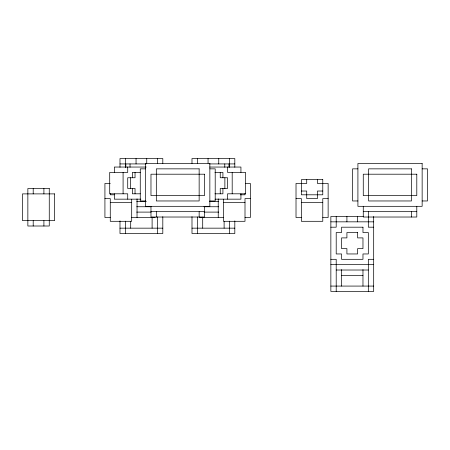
<?xml version="1.0" encoding="UTF-8"?>
<svg xmlns="http://www.w3.org/2000/svg" width="450" height="450" viewBox="0 0 450 450"><rect width="100%" height="100%" fill="white"/><g stroke="black" fill="none" stroke-linecap="round" stroke-linejoin="round"><path stroke-width="0.67" d="M119.987 163.924L146.025 163.924M209.475 163.924L234.816 163.924M146.267 167.046L114.339 167.046L114.339 172.401M209.683 167.046L240.936 167.046L240.936 172.401M145.62 168.851L140.265 168.851L140.265 200.964L145.62 200.964M209.852 168.851L215.207 168.851L215.207 200.964L209.852 200.964M357.913 168.851L352.558 168.851L352.558 200.964L357.913 200.964M422.145 168.851L427.5 168.851L427.5 200.964L422.145 200.964M140.332 172.401L132.362 172.401L132.362 177.75M214.942 172.401L222.919 172.401L222.919 177.75M110.272 183.454L104.923 183.454L104.923 217.519L110.272 217.519M245.672 183.454L250.357 183.454L250.357 217.519L245.002 217.519M301.371 191.025L306.72 191.025L306.72 198.591L317.43 198.591L317.43 191.025L322.779 191.025M140.332 193.809L132.362 193.809L132.362 188.46M214.942 193.809L222.919 193.809L222.919 188.46M114.289 194.805L110.272 194.805L110.272 193.433M240.322 194.805L245.002 194.805L245.002 193.433M104.923 198.591L110.272 198.591L110.272 221.304L131.687 221.304L131.687 199.221M250.357 198.591L245.002 198.591L245.002 221.304L223.594 221.304L223.594 199.221M296.016 198.591L301.371 198.591L301.371 221.304L322.779 221.304L322.779 198.591L328.134 198.591M140.912 199.164L114.339 199.164L114.339 193.809M215.032 199.164L240.936 199.164L240.936 193.809M136.733 201.392L146.368 201.392M209.346 201.392L218.756 201.392M110.272 202.376L131.687 202.376M223.594 202.376L245.002 202.376M301.371 202.376L322.779 202.376M136.744 206.747L150.891 206.747M203.912 206.747L218.756 206.747M150.975 211.674L204.502 211.674M363.268 211.674L416.796 211.674M136.71 212.102L151.161 212.102M204.148 212.102L218.784 212.102M363.639 216.489L330.857 216.489L330.857 291.426L373.68 291.426L373.68 216.489M131.687 217.519L155.289 217.451M199.519 217.451L223.594 217.519M301.371 217.519L296.016 217.519L296.016 183.454L306.72 183.454L306.72 179.668M322.779 217.519L328.134 217.519L328.134 183.454L317.43 183.454L317.43 179.668M330.857 221.839L373.68 221.839M330.857 227.194L336.206 227.194L336.206 216.489M373.68 227.194L368.325 227.194L368.325 216.489M119.987 228.161L162.81 228.161M191.993 228.161L234.816 228.161M330.857 259.312L336.206 259.312L336.206 291.426M373.68 259.312L368.325 259.312L368.325 291.426M330.857 264.662L373.68 264.662M336.206 270.017L368.325 270.017M341.561 275.372L362.97 275.372M330.857 286.076L373.68 286.076M416.796 206.319L416.796 217.024L363.268 217.024L363.268 206.319M411.441 211.674L411.441 217.024M368.618 211.674L368.618 217.024M362.97 269.606L362.97 286.076M357.621 216.489L357.621 221.839M346.916 216.489L346.916 221.839M341.561 269.606L341.561 286.076M234.816 167.271L234.816 158.574L191.993 158.574L191.993 163.474M234.816 220.905L234.816 233.511L191.993 233.511L191.993 216.703M232.189 172.401L232.189 193.809M229.466 158.574L229.466 167.271M229.466 221.175L229.466 233.511M228.977 163.924L228.977 167.271M227.554 167.046L227.554 172.401L245.571 172.401L245.571 193.809L227.554 193.809L227.554 199.164M224.876 177.75L224.876 188.46M224.781 163.924L224.781 167.271M224.111 221.293L224.111 228.161M220.241 172.401L220.241 177.75L227.554 177.75L227.554 188.46L220.241 188.46L220.241 193.809M218.756 158.574L218.756 163.924M218.239 198.872L218.239 217.519M208.052 158.574L208.052 163.254M204.502 206.319L204.502 217.024L150.975 217.024L150.975 206.319M202.703 217.176L202.703 228.161M199.148 211.674L199.148 217.024M197.347 158.574L197.347 163.254M197.347 216.99L197.347 233.511M162.81 163.474L162.81 158.574L119.987 158.574L119.987 167.271M162.81 216.703L162.81 233.511L119.987 233.511L119.987 220.905M157.455 158.574L157.455 163.254M157.455 216.99L157.455 233.511M156.324 211.674L156.324 217.024M152.106 217.176L152.106 228.161M146.751 158.574L146.751 163.254M137.036 198.872L137.036 217.519M136.046 158.574L136.046 163.924M135.034 172.401L135.034 177.75L127.721 177.75L127.721 188.46L135.034 188.46L135.034 193.809M130.691 221.293L130.691 228.161M130.399 177.75L130.399 188.46M130.028 163.924L130.028 167.271M127.721 167.046L127.721 172.401L109.704 172.401L109.704 193.809L127.721 193.809L127.721 199.164M125.826 163.924L125.826 167.271M125.342 158.574L125.342 167.271M125.342 221.175L125.342 233.511M123.086 172.401L123.086 193.809M43.909 188.539L43.909 193.888M43.909 220.652L43.909 226.007M33.204 188.539L33.204 193.888M33.204 220.652L33.204 226.007M209.852 163.496L145.62 163.496L145.62 206.319L209.852 206.319L209.852 163.496M422.145 163.496L357.913 163.496L357.913 206.319L422.145 206.319L422.145 163.496M199.148 168.851L156.324 168.851L156.324 200.964L199.148 200.964L199.148 168.851M411.441 168.851L368.618 168.851L368.618 200.964L411.441 200.964L411.441 168.851M204.502 174.201L150.975 174.201L150.975 195.615L204.502 195.615L204.502 174.201M416.796 174.201L363.268 174.201L363.268 195.615L416.796 195.615L416.796 174.201M322.779 179.668L301.371 179.668L301.371 194.805L322.779 194.805L322.779 179.668M49.264 188.539L27.855 188.539L27.855 226.007L49.264 226.007L49.264 188.539M54.619 193.888L22.5 193.888L22.5 220.652L54.619 220.652L54.619 193.888M362.97 227.194L341.561 227.194L341.561 232.549L336.206 232.549L336.206 253.958L341.561 253.958L341.561 259.312L362.97 259.312L362.97 253.958L368.325 253.958L368.325 232.549L362.97 232.549L362.97 227.194M357.621 232.549L346.916 232.549L346.916 237.898L341.561 237.898L341.561 248.608L346.916 248.608L346.916 253.958L357.621 253.958L357.621 248.608L362.97 248.608L362.97 237.898L357.621 237.898L357.621 232.549"/></g></svg>
